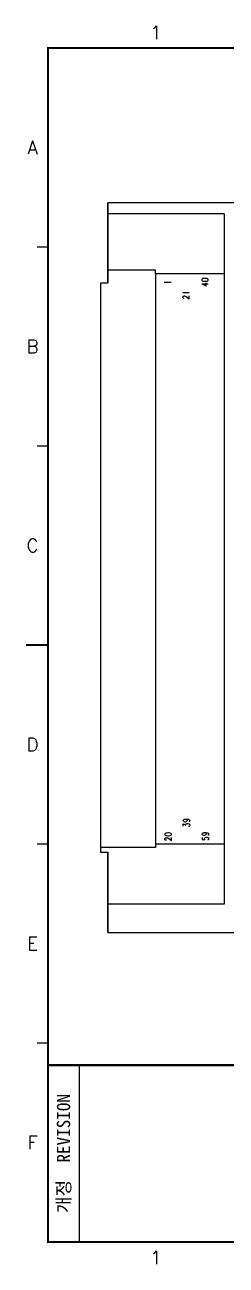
# Model space of a CAD drawing. Extents: x 295 to 953, y 10 to 290.
# Drawn here: x 486.7 to 532.3, y 9.8 to 290.2 of the extents above; entities that cross this region are included whole.
import ezdxf
from ezdxf.enums import TextEntityAlignment as Align

# ---------------------------------------------------------------- set-up
doc = ezdxf.new("R2010")
doc.units = 0
doc.header["$LTSCALE"] = 5
doc.header["$MEASUREMENT"] = 0
doc.linetypes.add('CENTER', pattern=[2, 1.25, -0.25, 0.25, -0.25])
doc.layers.get('0').update_dxf_attribs({"linetype": 'CONTINUOUS', "lineweight": 25})
doc.layers.add('2', color=2, linetype='CENTER', lineweight=13)
for name, color, linetype in [('SHEET', 3, 'CONTINUOUS'), ('TOP_SILK_GBR', 13, 'CONTINUOUS'), ('문자', 4, 'CONTINUOUS'), ('테두리', 3, 'CONTINUOUS')]:
    doc.layers.add(name, color=color, linetype=linetype)
doc.styles.add('MARK', font='ARLRDBD.TTF')
doc.styles.get("Standard").update_dxf_attribs({"font": 'simplex.shx'})
doc.styles.add('굴림체', font='')
doc.styles.get('굴림체').set_extended_font_data('GulimChe')

# ---------------------------------------------------------------- blocks, each defined once
blk = doc.blocks.new('B')
at = {"layer": '문자'}
blk.add_hatch(color=256, dxfattribs=at).paths.add_polyline_path([(13.79, 10), (15.31, 6), (16.84, 10)])
at = {"color": 4, "const_width": 0.6}
blk.add_lwpolyline([(48.46, 10.32, 1), (49.06, 10.32, 1)], format="xyb", close=True, dxfattribs=at)
at = {"layer": '문자'}
for p, q in [((10.73, 2), (7.68, 10)), ((7.68, 10), (10.09, 10)), ((11.94, 5.16), (10.09, 10)), ((10.73, 10), (13.15, 10)), ((13.79, 2), (10.73, 10)), ((14.99, 5.16), (13.15, 10)), ((13.79, 10), (16.84, 10)), ((15.31, 6), (13.79, 10)), ((16.84, 10), (15.31, 6)), ((11.94, 5.16), (10.73, 2)), ((14.99, 5.16), (13.79, 2))]:
    blk.add_line(p, q, dxfattribs=at)
at = {"layer": '문자', "style": 'MARK', "oblique": 15}
blk.add_text('WOOJIN', height=6.5, dxfattribs=at).set_placement((36.4, 6), align=Align.MIDDLE_CENTER)
blk = doc.blocks.new('C')
blk.add_line((15, 285), (15, 285))
at = {"layer": '2'}
for p, q in [((252.83, 53.35), (252.83, 44.65)), ((269.53, 49), (248.48, 49))]:
    blk.add_line(p, q, dxfattribs=at)
at = {"layer": 'SHEET'}
for p, q in [((393.14, 60.3), (392.07, 56.28)), ((22, 55), (22, 15)), ((227, 55), (227, 15)), ((247, 55), (247, 22)), ((271, 55), (271, 15)), ((271, 55), (271, 15)), ((333, 55), (333, 15)), ((247, 48), (227, 48)), ((405, 45), (333, 45)), ((333, 43), (247, 43)), ((287, 43), (287, 15)), ((311, 43), (311, 15)), ((333, 36), (247, 36)), ((311, 29), (247, 29)), ((405, 29), (333, 29)), ((396, 29), (396, 15)), ((311, 22), (227, 22))]:
    blk.add_line(p, q, dxfattribs=at)
at = {"layer": 'SHEET', "color": 4}
for p, q in [((258.53, 50.9), (268.03, 51.85)), ((258.53, 50.9), (258.53, 47.1)), ((268.03, 51.85), (268.03, 46.15)), ((258.53, 47.1), (268.03, 46.15))]:
    blk.add_line(p, q, dxfattribs=at)
at = {"layer": 'SHEET'}
for points in [[(333, 55), (380.19, 55), (380.19, 63.49), (333, 63.49)], [(380.19, 55), (405, 55), (405, 63.49), (380.19, 63.49)]]:
    blk.add_lwpolyline(points, close=True, dxfattribs=at)
at = {"layer": 'SHEET', "color": 4}
for radius in [2.85, 1.9]:
    blk.add_circle((252.83, 49), radius, dxfattribs=at)
at = {"layer": 'SHEET'}
blk.add_circle((265.7, 39.32), 3.32, dxfattribs=at)
at = {"layer": '테두리'}
blk.add_line((405, 285), (405, 15), dxfattribs=at)
for points, const_width in [([(210, 290), (210, 285)], 0.5), ([(63.75, 287.5), (63.75, 285)], 0.3), ([(112.5, 287.5), (112.5, 285)], 0.3), ([(161.25, 287.5), (161.25, 285)], 0.3), ([(258.75, 287.5), (258.75, 285)], 0.3), ([(307.5, 287.5), (307.5, 285)], 0.3), ([(356.25, 287.5), (356.25, 285)], 0.3), ([(15, 285), (15, 15), (405, 15), (405, 285), (15, 285)], 0.5), ([(12.5, 240), (15, 240)], 0.3), ([(407.5, 240), (405, 240)], 0.3), ([(12.5, 195), (15, 195)], 0.3), ([(407.5, 195), (405, 195)], 0.3), ([(10, 150), (15, 150)], 0.5), ([(410, 150), (405, 150)], 0.5), ([(12.5, 105), (15, 105)], 0.3), ([(407.5, 105), (405, 105)], 0.3), ([(12.5, 60), (15, 60)], 0.3), ([(407.5, 60), (405, 60)], 0.3), ([(15, 55), (405, 55)], 0.5), ([(63.75, 12.5), (63.75, 15)], 0.3), ([(112.5, 12.5), (112.5, 15)], 0.3), ([(161.25, 12.5), (161.25, 15)], 0.3), ([(210, 10), (210, 15)], 0.5), ([(258.75, 12.5), (258.75, 15)], 0.3), ([(307.5, 12.5), (307.5, 15)], 0.3), ([(356.25, 12.5), (356.25, 15)], 0.3)]:
    blk.add_lwpolyline(points, dxfattribs=dict(at, const_width=const_width))
blk.add_blockref('B', (271, 43))
at = {"layer": '문자'}
for s, p in [('1', (39.38, 288.5)), ('2', (88.12, 288.5)), ('3', (136.88, 288.5)), ('4', (185.62, 288.5)), ('5', (234.38, 288.5)), ('6', (283.12, 288.5)), ('7', (331.88, 288.5)), ('8', (380.62, 288.5)), ('A', (11.5, 262.5)), ('A', (408.5, 262.5)), ('B', (11.5, 217.5)), ('B', (408.5, 217.5)), ('C', (11.5, 172.5)), ('C', (408.5, 172.5)), ('D', (11.5, 127.5)), ('D', (408.5, 127.5)), ('E', (11.5, 82.5)), ('E', (408.5, 82.5)), ('F', (11.5, 37.5)), ('F', (408.5, 37.5)), ('1', (39.38, 11.5)), ('2', (88.12, 11.5)), ('3', (136.88, 11.5)), ('4', (185.62, 11.5)), ('5', (234.38, 11.5)), ('6', (283.12, 11.5)), ('7', (331.88, 11.5)), ('8', (380.62, 11.5))]:
    blk.add_text(s, height=3, dxfattribs=at).set_placement(p, align=Align.MIDDLE)
at = {"layer": '문자', "style": '굴림체'}
for s, height, p in [('SUB-TITLE', 2, (339.77, 61.98)), ('SHEET', 2, (384.24, 61.74)), ('설계 MEMO', 2.5, (237, 51.5)), ('작성일', 2, (279, 41)), ('승   인', 2, (322, 41)), ('DIM.IN mm', 2.85, (259, 39.5)), ('DATE', 2, (279, 38)), ('APPROVED', 2, (322, 38)), ('척도 SCALE', 2.5, (259, 32.5)), ('작  성', 2, (279, 34)), ('DRAWN', 2, (279, 31)), ('설  계', 2, (279, 27)), ('DESIGNED', 2, (279, 24)), ('검  토', 2, (279, 20)), ('CHECKED', 2, (279, 17))]:
    blk.add_text(s, height=height, dxfattribs=at).set_placement(p, align=Align.MIDDLE_CENTER)
blk.add_text('개정  REVISION', height=3, rotation=90, dxfattribs=at).set_placement((18.5, 35), align=Align.MIDDLE_CENTER)
for s, p in [('TITLE', (333.95, 42.05)), ('DWG.NO.', (333.95, 26.15))]:
    blk.add_text(s, height=2, dxfattribs=at).set_placement(p)
at = {"layer": '문자', "style": '굴림체', "width": 0.75}
blk.add_text('공차 적용기준 : WMS C 40201', height=2.85, dxfattribs=at).set_placement((249, 18.5), align=Align.MIDDLE_CENTER)

msp = doc.modelspace()

# ---------------------------------------------------------------- linework, layer by layer
msp.add_line((491.98, 15), (491.98, 15))
msp.add_line((491.98, 15), (491.98, 15))
at = {"layer": 'TOP_SILK_GBR', "color": 7}
for p, q in [((865.18, 250), (505.48, 250)), ((505.48, 250), (505.48, 231.85)), ((505.48, 231.85), (505.48, 250)), ((531.8, 247.49), (505.48, 247.49)), ((531.8, 247.49), (531.8, 91.4)), ((516.24, 234.78), (505.48, 234.78)), ((516.24, 233.95), (516.24, 234.78)), ((531.8, 233.95), (516.24, 233.95)), ((516.24, 233.95), (516.24, 105.01)), ((527.01, 232.86), (526.81, 232.77)), ((527.37, 232.91), (527.01, 232.86)), ((527.58, 232.91), (527.37, 232.91)), ((527.94, 232.86), (527.58, 232.91)), ((528.14, 232.77), (527.94, 232.86)), ((505.48, 231.85), (503.83, 231.85)), ((503.83, 231.85), (503.83, 103.15)), ((503.83, 231.85), (503.83, 103.15)), ((518.53, 231.95), (518.33, 232.03)), ((518.33, 232.03), (519.79, 232.03)), ((518.6, 231.9), (518.53, 231.95)), ((526.81, 232.77), (526.74, 232.62)), ((526.74, 232.62), (526.74, 232.53)), ((526.74, 232.53), (526.81, 232.38)), ((526.74, 231.65), (528.21, 231.65)), ((526.74, 231.65), (527.71, 231.2)), ((526.81, 232.38), (527.01, 232.29)), ((527.01, 232.29), (527.37, 232.24)), ((527.37, 232.24), (527.58, 232.24)), ((527.58, 232.24), (527.94, 232.29)), ((527.71, 231.2), (527.71, 231.87)), ((527.94, 232.29), (528.14, 232.38)), ((528.21, 232.62), (528.14, 232.77)), ((528.14, 232.38), (528.21, 232.53)), ((528.21, 232.53), (528.21, 232.62)), ((522.43, 228.74), (522.52, 228.84)), ((522.43, 228.55), (522.43, 228.74)), ((522.52, 228.45), (522.43, 228.55)), ((522.66, 229.67), (522.45, 229.75)), ((522.45, 229.75), (523.92, 229.75)), ((522.52, 228.84), (522.59, 228.88)), ((522.59, 228.41), (522.52, 228.45)), ((522.59, 228.88), (522.72, 228.93)), ((522.72, 228.36), (522.59, 228.41)), ((522.72, 229.61), (522.66, 229.67)), ((522.72, 228.93), (522.86, 228.93)), ((522.79, 228.36), (522.72, 228.36)), ((522.86, 228.93), (522.99, 228.88)), ((522.99, 228.88), (523.22, 228.79)), ((523.22, 228.79), (523.92, 228.31)), ((523.92, 228.31), (523.92, 228.99)), ((522.54, 110.33), (522.6, 110.49)), ((522.54, 110.28), (522.54, 110.33)), ((522.6, 110.13), (522.54, 110.28)), ((522.54, 109.03), (522.54, 109.56)), ((522.54, 109.56), (523.1, 109.26)), ((522.6, 110.49), (522.74, 110.59)), ((522.74, 110.02), (522.6, 110.13)), ((522.74, 110.59), (523.01, 110.65)), ((522.94, 109.97), (522.74, 110.02)), ((523.01, 109.97), (522.94, 109.97)), ((523.01, 110.65), (523.23, 110.59)), ((523.01, 110.65), (523.37, 110.65)), ((523.23, 110.02), (523.01, 109.97)), ((523.1, 109.41), (523.17, 109.51)), ((523.1, 109.26), (523.1, 109.41)), ((523.17, 109.51), (523.23, 109.56)), ((523.23, 110.59), (523.37, 110.49)), ((523.37, 110.13), (523.23, 110.02)), ((523.23, 109.56), (523.44, 109.61)), ((523.37, 110.65), (523.73, 110.59)), ((523.37, 110.49), (523.44, 110.33)), ((523.44, 110.28), (523.37, 110.13)), ((523.44, 110.33), (523.44, 110.28)), ((523.44, 109.61), (523.59, 109.61)), ((523.59, 109.61), (523.8, 109.56)), ((523.73, 110.59), (523.93, 110.49)), ((523.93, 110.08), (523.8, 110.02)), ((523.8, 109.56), (523.93, 109.46)), ((523.93, 110.49), (524, 110.33)), ((524, 110.23), (523.93, 110.08)), ((523.93, 109.46), (524, 109.32)), ((524, 110.33), (524, 110.23)), ((518.48, 107.37), (518.41, 107.22)), ((518.41, 107.22), (518.41, 107.13)), ((518.41, 107.13), (518.48, 106.98)), ((518.68, 107.46), (518.48, 107.37)), ((518.48, 106.98), (518.68, 106.89)), ((519.04, 107.51), (518.68, 107.46)), ((518.68, 106.89), (519.04, 106.84)), ((519.24, 107.51), (519.04, 107.51)), ((519.04, 106.84), (519.24, 106.84)), ((519.6, 107.46), (519.24, 107.51)), ((519.24, 106.84), (519.6, 106.89)), ((519.81, 107.37), (519.6, 107.46)), ((519.6, 106.89), (519.81, 106.98)), ((519.87, 107.22), (519.81, 107.37)), ((519.81, 106.98), (519.87, 107.13)), ((519.87, 107.13), (519.87, 107.22)), ((523.86, 108.98), (523.73, 108.93)), ((523.93, 109.03), (523.86, 108.98)), ((524, 109.17), (523.93, 109.03)), ((524, 109.32), (524, 109.17)), ((526.83, 107.28), (526.89, 107.44)), ((526.83, 107.23), (526.83, 107.28)), ((526.89, 107.08), (526.83, 107.23)), ((526.89, 107.44), (527.03, 107.54)), ((527.03, 106.97), (526.89, 107.08)), ((527.03, 107.54), (527.3, 107.6)), ((527.23, 106.92), (527.03, 106.97)), ((527.3, 106.92), (527.23, 106.92)), ((527.3, 107.6), (527.52, 107.54)), ((527.3, 107.6), (527.66, 107.6)), ((527.52, 106.97), (527.3, 106.92)), ((527.52, 107.54), (527.66, 107.44)), ((527.66, 107.08), (527.52, 106.97)), ((527.66, 107.6), (528.02, 107.54)), ((527.66, 107.44), (527.73, 107.28)), ((527.73, 107.23), (527.66, 107.08)), ((527.73, 107.28), (527.73, 107.23)), ((528.02, 107.54), (528.22, 107.44)), ((528.22, 107.02), (528.09, 106.97)), ((528.22, 107.44), (528.29, 107.28)), ((528.29, 107.18), (528.22, 107.02)), ((528.29, 107.28), (528.29, 107.18)), ((516.24, 104.18), (503.83, 104.18)), ((516.24, 105.01), (531.8, 105.01)), ((516.24, 105.01), (516.24, 104.18)), ((518.39, 106.23), (518.48, 106.33)), ((518.39, 106.04), (518.39, 106.23)), ((518.48, 105.94), (518.39, 106.04)), ((518.48, 106.33), (518.55, 106.37)), ((518.55, 105.89), (518.48, 105.94)), ((518.55, 106.37), (518.68, 106.42)), ((518.68, 105.85), (518.55, 105.89)), ((518.68, 106.42), (518.82, 106.42)), ((518.75, 105.85), (518.68, 105.85)), ((518.82, 106.42), (518.95, 106.37)), ((518.95, 106.37), (519.18, 106.28)), ((519.18, 106.28), (519.87, 105.8)), ((519.87, 105.8), (519.87, 106.47)), ((526.83, 106.45), (526.83, 105.98)), ((526.83, 105.98), (527.46, 105.93)), ((527.32, 106.26), (527.39, 106.41)), ((527.32, 106.12), (527.32, 106.26)), ((527.39, 105.98), (527.32, 106.12)), ((527.39, 106.41), (527.52, 106.5)), ((527.46, 105.93), (527.39, 105.98)), ((527.52, 106.5), (527.73, 106.56)), ((527.73, 106.56), (527.88, 106.56)), ((527.88, 106.56), (528.09, 106.5)), ((528.15, 105.93), (528.02, 105.88)), ((528.09, 106.5), (528.22, 106.41)), ((528.22, 105.98), (528.15, 105.93)), ((528.22, 106.41), (528.29, 106.26)), ((528.29, 106.12), (528.22, 105.98)), ((528.29, 106.26), (528.29, 106.12)), ((503.83, 103.15), (505.48, 103.15)), ((505.48, 103.15), (505.48, 85)), ((505.48, 85), (505.48, 103.15)), ((531.8, 91.4), (505.48, 91.4)), ((505.48, 85), (865.18, 85)), ((505.48, 85), (865.18, 85))]:
    msp.add_line(p, q, dxfattribs=at)

# ---------------------------------------------------------------- block references
msp.add_blockref('C', (476.98, 0))

doc.saveas('drawing.dxf')
